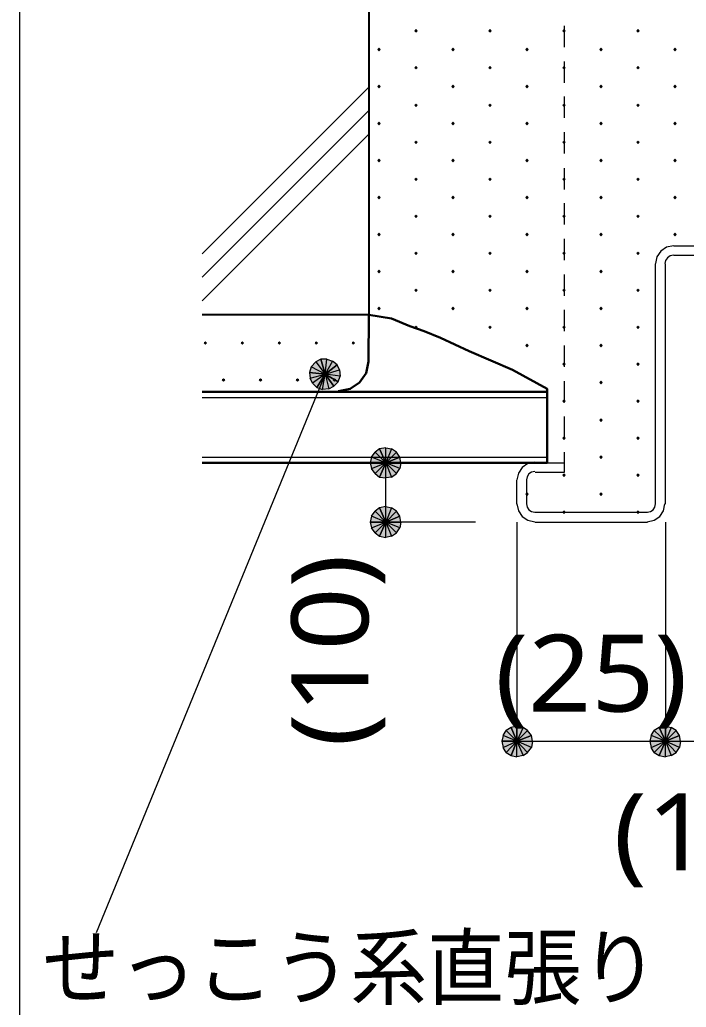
# Model space of a CAD drawing. Header units: millimetres. Extents: x 0 to 420, y 0 to 297.
# Drawn here: x 118.17 to 140.67, y 66.94 to 100.28 of the extents above; entities that cross this region are included whole.
import ezdxf
from ezdxf.enums import TextEntityAlignment as Align

# ---------------------------------------------------------------- set-up
doc = ezdxf.new("R2010")
doc.units = ezdxf.units.MM
doc.styles.add('kst32b', font='NotoSansJP-Variable.ttf')

msp = doc.modelspace()

# ---------------------------------------------------------------- hatches: boundary and pattern name
for points in [[(131.551, 99.949), (131.53, 99.928), (131.509, 99.907), (131.53, 99.886), (131.551, 99.864), (131.572, 99.886), (131.593, 99.907), (131.572, 99.928), (131.551, 99.949)], [(134.049, 99.949), (134.027, 99.928), (134.006, 99.907), (134.027, 99.886), (134.049, 99.864), (134.07, 99.886), (134.091, 99.907), (134.07, 99.928), (134.049, 99.949)], [(136.546, 99.949), (136.525, 99.928), (136.504, 99.907), (136.525, 99.886), (136.546, 99.864), (136.567, 99.886), (136.588, 99.907), (136.567, 99.928), (136.546, 99.949)], [(139.044, 99.949), (139.023, 99.928), (139.002, 99.907), (139.023, 99.886), (139.044, 99.864), (139.065, 99.886), (139.086, 99.907), (139.065, 99.928), (139.044, 99.949)], [(130.302, 99.314), (130.281, 99.293), (130.26, 99.272), (130.281, 99.25), (130.302, 99.229), (130.323, 99.25), (130.344, 99.272), (130.323, 99.293), (130.302, 99.314)], [(132.8, 99.314), (132.779, 99.293), (132.757, 99.272), (132.779, 99.25), (132.8, 99.229), (132.821, 99.25), (132.842, 99.272), (132.821, 99.293), (132.8, 99.314)], [(135.297, 99.314), (135.276, 99.293), (135.255, 99.272), (135.276, 99.25), (135.297, 99.229), (135.319, 99.25), (135.34, 99.272), (135.319, 99.293), (135.297, 99.314)], [(137.795, 99.314), (137.774, 99.293), (137.753, 99.272), (137.774, 99.25), (137.795, 99.229), (137.816, 99.25), (137.837, 99.272), (137.816, 99.293), (137.795, 99.314)], [(140.293, 99.314), (140.271, 99.293), (140.25, 99.272), (140.271, 99.25), (140.293, 99.229), (140.314, 99.25), (140.335, 99.272), (140.314, 99.293), (140.293, 99.314)], [(131.551, 98.7), (131.53, 98.679), (131.509, 98.658), (131.53, 98.637), (131.551, 98.616), (131.572, 98.637), (131.593, 98.658), (131.572, 98.679), (131.551, 98.7)], [(134.049, 98.7), (134.027, 98.679), (134.006, 98.658), (134.027, 98.637), (134.049, 98.616), (134.07, 98.637), (134.091, 98.658), (134.07, 98.679), (134.049, 98.7)], [(136.546, 98.7), (136.525, 98.679), (136.504, 98.658), (136.525, 98.637), (136.546, 98.616), (136.567, 98.637), (136.588, 98.658), (136.567, 98.679), (136.546, 98.7)], [(139.044, 98.7), (139.023, 98.679), (139.002, 98.658), (139.023, 98.637), (139.044, 98.616), (139.065, 98.637), (139.086, 98.658), (139.065, 98.679), (139.044, 98.7)], [(130.302, 98.065), (130.281, 98.044), (130.26, 98.023), (130.281, 98.002), (130.302, 97.98), (130.323, 98.002), (130.344, 98.023), (130.323, 98.044), (130.302, 98.065)], [(132.8, 98.065), (132.779, 98.044), (132.757, 98.023), (132.779, 98.002), (132.8, 97.98), (132.821, 98.002), (132.842, 98.023), (132.821, 98.044), (132.8, 98.065)], [(135.297, 98.065), (135.276, 98.044), (135.255, 98.023), (135.276, 98.002), (135.297, 97.98), (135.319, 98.002), (135.34, 98.023), (135.319, 98.044), (135.297, 98.065)], [(137.795, 98.065), (137.774, 98.044), (137.753, 98.023), (137.774, 98.002), (137.795, 97.98), (137.816, 98.002), (137.837, 98.023), (137.816, 98.044), (137.795, 98.065)], [(140.293, 98.065), (140.271, 98.044), (140.25, 98.023), (140.271, 98.002), (140.293, 97.98), (140.314, 98.002), (140.335, 98.023), (140.314, 98.044), (140.293, 98.065)], [(131.551, 97.43), (131.53, 97.409), (131.509, 97.388), (131.53, 97.367), (131.551, 97.346), (131.572, 97.367), (131.593, 97.388), (131.572, 97.409), (131.551, 97.43)], [(134.049, 97.43), (134.027, 97.409), (134.006, 97.388), (134.027, 97.367), (134.049, 97.346), (134.07, 97.367), (134.091, 97.388), (134.07, 97.409), (134.049, 97.43)], [(136.546, 97.43), (136.525, 97.409), (136.504, 97.388), (136.525, 97.367), (136.546, 97.346), (136.567, 97.367), (136.588, 97.388), (136.567, 97.409), (136.546, 97.43)], [(139.044, 97.43), (139.023, 97.409), (139.002, 97.388), (139.023, 97.367), (139.044, 97.346), (139.065, 97.367), (139.086, 97.388), (139.065, 97.409), (139.044, 97.43)], [(130.302, 96.816), (130.281, 96.795), (130.26, 96.774), (130.281, 96.753), (130.302, 96.732), (130.323, 96.753), (130.344, 96.774), (130.323, 96.795), (130.302, 96.816)], [(132.8, 96.816), (132.779, 96.795), (132.757, 96.774), (132.779, 96.753), (132.8, 96.732), (132.821, 96.753), (132.842, 96.774), (132.821, 96.795), (132.8, 96.816)], [(135.297, 96.816), (135.276, 96.795), (135.255, 96.774), (135.276, 96.753), (135.297, 96.732), (135.319, 96.753), (135.34, 96.774), (135.319, 96.795), (135.297, 96.816)], [(137.795, 96.816), (137.774, 96.795), (137.753, 96.774), (137.774, 96.753), (137.795, 96.732), (137.816, 96.753), (137.837, 96.774), (137.816, 96.795), (137.795, 96.816)], [(140.293, 96.816), (140.271, 96.795), (140.25, 96.774), (140.271, 96.753), (140.293, 96.732), (140.314, 96.753), (140.335, 96.774), (140.314, 96.795), (140.293, 96.816)], [(131.551, 96.181), (131.53, 96.16), (131.509, 96.139), (131.53, 96.118), (131.551, 96.097), (131.572, 96.118), (131.593, 96.139), (131.572, 96.16), (131.551, 96.181)], [(134.049, 96.181), (134.027, 96.16), (134.006, 96.139), (134.027, 96.118), (134.049, 96.097), (134.07, 96.118), (134.091, 96.139), (134.07, 96.16), (134.049, 96.181)], [(136.546, 96.181), (136.525, 96.16), (136.504, 96.139), (136.525, 96.118), (136.546, 96.097), (136.567, 96.118), (136.588, 96.139), (136.567, 96.16), (136.546, 96.181)], [(139.044, 96.181), (139.023, 96.16), (139.002, 96.139), (139.023, 96.118), (139.044, 96.097), (139.065, 96.118), (139.086, 96.139), (139.065, 96.16), (139.044, 96.181)], [(130.302, 95.568), (130.281, 95.546), (130.26, 95.525), (130.281, 95.504), (130.302, 95.483), (130.323, 95.504), (130.344, 95.525), (130.323, 95.546), (130.302, 95.568)], [(132.8, 95.568), (132.779, 95.546), (132.757, 95.525), (132.779, 95.504), (132.8, 95.483), (132.821, 95.504), (132.842, 95.525), (132.821, 95.546), (132.8, 95.568)], [(135.297, 95.568), (135.276, 95.546), (135.255, 95.525), (135.276, 95.504), (135.297, 95.483), (135.319, 95.504), (135.34, 95.525), (135.319, 95.546), (135.297, 95.568)], [(137.795, 95.568), (137.774, 95.546), (137.753, 95.525), (137.774, 95.504), (137.795, 95.483), (137.816, 95.504), (137.837, 95.525), (137.816, 95.546), (137.795, 95.568)], [(140.293, 95.568), (140.271, 95.546), (140.25, 95.525), (140.271, 95.504), (140.293, 95.483), (140.314, 95.504), (140.335, 95.525), (140.314, 95.546), (140.293, 95.568)], [(131.551, 94.932), (131.53, 94.911), (131.509, 94.89), (131.53, 94.869), (131.551, 94.848), (131.572, 94.869), (131.593, 94.89), (131.572, 94.911), (131.551, 94.932)], [(134.049, 94.932), (134.027, 94.911), (134.006, 94.89), (134.027, 94.869), (134.049, 94.848), (134.07, 94.869), (134.091, 94.89), (134.07, 94.911), (134.049, 94.932)], [(136.546, 94.932), (136.525, 94.911), (136.504, 94.89), (136.525, 94.869), (136.546, 94.848), (136.567, 94.869), (136.588, 94.89), (136.567, 94.911), (136.546, 94.932)], [(139.044, 94.932), (139.023, 94.911), (139.002, 94.89), (139.023, 94.869), (139.044, 94.848), (139.065, 94.869), (139.086, 94.89), (139.065, 94.911), (139.044, 94.932)], [(130.302, 94.319), (130.281, 94.297), (130.26, 94.276), (130.281, 94.255), (130.302, 94.234), (130.323, 94.255), (130.344, 94.276), (130.323, 94.297), (130.302, 94.319)], [(132.8, 94.319), (132.779, 94.297), (132.757, 94.276), (132.779, 94.255), (132.8, 94.234), (132.821, 94.255), (132.842, 94.276), (132.821, 94.297), (132.8, 94.319)], [(135.297, 94.319), (135.276, 94.297), (135.255, 94.276), (135.276, 94.255), (135.297, 94.234), (135.319, 94.255), (135.34, 94.276), (135.319, 94.297), (135.297, 94.319)], [(137.795, 94.319), (137.774, 94.297), (137.753, 94.276), (137.774, 94.255), (137.795, 94.234), (137.816, 94.255), (137.837, 94.276), (137.816, 94.297), (137.795, 94.319)], [(140.293, 94.319), (140.271, 94.297), (140.25, 94.276), (140.271, 94.255), (140.293, 94.234), (140.314, 94.255), (140.335, 94.276), (140.314, 94.297), (140.293, 94.319)], [(131.551, 93.684), (131.53, 93.662), (131.509, 93.641), (131.53, 93.62), (131.551, 93.599), (131.572, 93.62), (131.593, 93.641), (131.572, 93.662), (131.551, 93.684)], [(134.049, 93.684), (134.027, 93.662), (134.006, 93.641), (134.027, 93.62), (134.049, 93.599), (134.07, 93.62), (134.091, 93.641), (134.07, 93.662), (134.049, 93.684)], [(136.546, 93.684), (136.525, 93.662), (136.504, 93.641), (136.525, 93.62), (136.546, 93.599), (136.567, 93.62), (136.588, 93.641), (136.567, 93.662), (136.546, 93.684)], [(139.044, 93.684), (139.023, 93.662), (139.002, 93.641), (139.023, 93.62), (139.044, 93.599), (139.065, 93.62), (139.086, 93.641), (139.065, 93.662), (139.044, 93.684)], [(130.302, 93.07), (130.281, 93.049), (130.26, 93.027), (130.281, 93.006), (130.302, 92.985), (130.323, 93.006), (130.344, 93.027), (130.323, 93.049), (130.302, 93.07)], [(132.8, 93.07), (132.779, 93.049), (132.757, 93.027), (132.779, 93.006), (132.8, 92.985), (132.821, 93.006), (132.842, 93.027), (132.821, 93.049), (132.8, 93.07)], [(135.297, 93.07), (135.276, 93.049), (135.255, 93.027), (135.276, 93.006), (135.297, 92.985), (135.319, 93.006), (135.34, 93.027), (135.319, 93.049), (135.297, 93.07)], [(137.795, 93.07), (137.774, 93.049), (137.753, 93.027), (137.774, 93.006), (137.795, 92.985), (137.816, 93.006), (137.837, 93.027), (137.816, 93.049), (137.795, 93.07)], [(140.293, 93.07), (140.271, 93.049), (140.25, 93.027), (140.271, 93.006), (140.293, 92.985), (140.314, 93.006), (140.335, 93.027), (140.314, 93.049), (140.293, 93.07)], [(131.551, 92.435), (131.53, 92.414), (131.509, 92.393), (131.53, 92.371), (131.551, 92.35), (131.572, 92.371), (131.593, 92.393), (131.572, 92.414), (131.551, 92.435)], [(134.049, 92.435), (134.027, 92.414), (134.006, 92.393), (134.027, 92.371), (134.049, 92.35), (134.07, 92.371), (134.091, 92.393), (134.07, 92.414), (134.049, 92.435)], [(136.546, 92.435), (136.525, 92.414), (136.504, 92.393), (136.525, 92.371), (136.546, 92.35), (136.567, 92.371), (136.588, 92.393), (136.567, 92.414), (136.546, 92.435)], [(139.044, 92.435), (139.023, 92.414), (139.002, 92.393), (139.023, 92.371), (139.044, 92.35), (139.065, 92.371), (139.086, 92.393), (139.065, 92.414), (139.044, 92.435)], [(130.302, 91.821), (130.281, 91.8), (130.26, 91.779), (130.281, 91.757), (130.302, 91.736), (130.323, 91.757), (130.344, 91.779), (130.323, 91.8), (130.302, 91.821)], [(132.8, 91.821), (132.779, 91.8), (132.757, 91.779), (132.779, 91.757), (132.8, 91.736), (132.821, 91.757), (132.842, 91.779), (132.821, 91.8), (132.8, 91.821)], [(135.297, 91.821), (135.276, 91.8), (135.255, 91.779), (135.276, 91.757), (135.297, 91.736), (135.319, 91.757), (135.34, 91.779), (135.319, 91.8), (135.297, 91.821)], [(137.795, 91.821), (137.774, 91.8), (137.753, 91.779), (137.774, 91.757), (137.795, 91.736), (137.816, 91.757), (137.837, 91.779), (137.816, 91.8), (137.795, 91.821)], [(131.551, 91.186), (131.53, 91.165), (131.509, 91.144), (131.53, 91.122), (131.551, 91.101), (131.572, 91.122), (131.593, 91.144), (131.572, 91.165), (131.551, 91.186)], [(134.049, 91.186), (134.027, 91.165), (134.006, 91.144), (134.027, 91.122), (134.049, 91.101), (134.07, 91.122), (134.091, 91.144), (134.07, 91.165), (134.049, 91.186)], [(136.546, 91.186), (136.525, 91.165), (136.504, 91.144), (136.525, 91.122), (136.546, 91.101), (136.567, 91.122), (136.588, 91.144), (136.567, 91.165), (136.546, 91.186)], [(139.044, 91.186), (139.023, 91.165), (139.002, 91.144), (139.023, 91.122), (139.044, 91.101), (139.065, 91.122), (139.086, 91.144), (139.065, 91.165), (139.044, 91.186)], [(130.302, 90.572), (130.281, 90.551), (130.26, 90.53), (130.281, 90.509), (130.302, 90.487), (130.323, 90.509), (130.344, 90.53), (130.323, 90.551), (130.302, 90.572)], [(132.8, 90.572), (132.779, 90.551), (132.757, 90.53), (132.779, 90.509), (132.8, 90.487), (132.821, 90.509), (132.842, 90.53), (132.821, 90.551), (132.8, 90.572)], [(135.297, 90.572), (135.276, 90.551), (135.255, 90.53), (135.276, 90.509), (135.297, 90.487), (135.319, 90.509), (135.34, 90.53), (135.319, 90.551), (135.297, 90.572)], [(137.795, 90.572), (137.774, 90.551), (137.753, 90.53), (137.774, 90.509), (137.795, 90.487), (137.816, 90.509), (137.837, 90.53), (137.816, 90.551), (137.795, 90.572)], [(131.551, 89.937), (131.53, 89.916), (131.509, 89.895), (131.53, 89.874), (131.551, 89.853), (131.572, 89.874), (131.593, 89.895), (131.572, 89.916), (131.551, 89.937)], [(134.049, 89.937), (134.027, 89.916), (134.006, 89.895), (134.027, 89.874), (134.049, 89.853), (134.07, 89.874), (134.091, 89.895), (134.07, 89.916), (134.049, 89.937)], [(136.546, 89.937), (136.525, 89.916), (136.504, 89.895), (136.525, 89.874), (136.546, 89.853), (136.567, 89.874), (136.588, 89.895), (136.567, 89.916), (136.546, 89.937)], [(139.044, 89.937), (139.023, 89.916), (139.002, 89.895), (139.023, 89.874), (139.044, 89.853), (139.065, 89.874), (139.086, 89.895), (139.065, 89.916), (139.044, 89.937)], [(124.439, 89.408), (124.418, 89.387), (124.396, 89.366), (124.418, 89.345), (124.439, 89.323), (124.46, 89.345), (124.481, 89.366), (124.46, 89.387), (124.439, 89.408)], [(125.688, 89.408), (125.667, 89.387), (125.645, 89.366), (125.667, 89.345), (125.688, 89.323), (125.709, 89.345), (125.73, 89.366), (125.709, 89.387), (125.688, 89.408)], [(126.937, 89.408), (126.915, 89.387), (126.894, 89.366), (126.915, 89.345), (126.937, 89.323), (126.958, 89.345), (126.979, 89.366), (126.958, 89.387), (126.937, 89.408)], [(128.185, 89.408), (128.164, 89.387), (128.143, 89.366), (128.164, 89.345), (128.185, 89.323), (128.207, 89.345), (128.228, 89.366), (128.207, 89.387), (128.185, 89.408)], [(129.434, 89.408), (129.413, 89.387), (129.392, 89.366), (129.413, 89.345), (129.434, 89.323), (129.455, 89.345), (129.477, 89.366), (129.455, 89.387), (129.434, 89.408)], [(135.297, 89.323), (135.276, 89.302), (135.255, 89.281), (135.276, 89.26), (135.297, 89.239), (135.319, 89.26), (135.34, 89.281), (135.319, 89.302), (135.297, 89.323)], [(137.795, 89.323), (137.774, 89.302), (137.753, 89.281), (137.774, 89.26), (137.795, 89.239), (137.816, 89.26), (137.837, 89.281), (137.816, 89.302), (137.795, 89.323)], [(136.546, 88.688), (136.525, 88.667), (136.504, 88.646), (136.525, 88.625), (136.546, 88.604), (136.567, 88.625), (136.588, 88.646), (136.567, 88.667), (136.546, 88.688)], [(139.044, 88.688), (139.023, 88.667), (139.002, 88.646), (139.023, 88.625), (139.044, 88.604), (139.065, 88.625), (139.086, 88.646), (139.065, 88.667), (139.044, 88.688)], [(125.053, 88.159), (125.032, 88.138), (125.01, 88.117), (125.032, 88.096), (125.053, 88.074), (125.074, 88.096), (125.095, 88.117), (125.074, 88.138), (125.053, 88.159)], [(126.302, 88.159), (126.28, 88.138), (126.259, 88.117), (126.28, 88.096), (126.302, 88.074), (126.323, 88.096), (126.344, 88.117), (126.323, 88.138), (126.302, 88.159)], [(127.55, 88.159), (127.529, 88.138), (127.508, 88.117), (127.529, 88.096), (127.55, 88.074), (127.571, 88.096), (127.593, 88.117), (127.571, 88.138), (127.55, 88.159)], [(128.778, 87.905), (128.926, 88.053), (128.482, 88.307), (128.778, 87.905)], [(128.799, 88.159), (128.778, 88.138), (128.757, 88.117), (128.778, 88.096), (128.799, 88.074), (128.82, 88.096), (128.842, 88.117), (128.82, 88.138), (128.799, 88.159)], [(137.795, 88.074), (137.774, 88.053), (137.753, 88.032), (137.774, 88.011), (137.795, 87.99), (137.816, 88.011), (137.837, 88.032), (137.816, 88.053), (137.795, 88.074)], [(136.546, 87.439), (136.525, 87.418), (136.504, 87.397), (136.525, 87.376), (136.546, 87.355), (136.567, 87.376), (136.588, 87.397), (136.567, 87.418), (136.546, 87.439)], [(139.044, 87.439), (139.023, 87.418), (139.002, 87.397), (139.023, 87.376), (139.044, 87.355), (139.065, 87.376), (139.086, 87.397), (139.065, 87.418), (139.044, 87.439)], [(137.795, 86.804), (137.774, 86.783), (137.753, 86.762), (137.774, 86.741), (137.795, 86.72), (137.816, 86.741), (137.837, 86.762), (137.816, 86.783), (137.795, 86.804)], [(136.546, 86.191), (136.525, 86.17), (136.504, 86.148), (136.525, 86.127), (136.546, 86.106), (136.567, 86.127), (136.588, 86.148), (136.567, 86.17), (136.546, 86.191)], [(139.044, 86.191), (139.023, 86.17), (139.002, 86.148), (139.023, 86.127), (139.044, 86.106), (139.065, 86.127), (139.086, 86.148), (139.065, 86.17), (139.044, 86.191)], [(131.001, 85.513), (130.895, 85.683), (130.535, 85.323), (131.001, 85.513)], [(137.795, 85.556), (137.774, 85.534), (137.753, 85.513), (137.774, 85.492), (137.795, 85.471), (137.816, 85.492), (137.837, 85.513), (137.816, 85.534), (137.795, 85.556)], [(136.546, 84.942), (136.525, 84.921), (136.504, 84.899), (136.525, 84.878), (136.546, 84.857), (136.567, 84.878), (136.588, 84.899), (136.567, 84.921), (136.546, 84.942)], [(139.044, 84.942), (139.023, 84.921), (139.002, 84.899), (139.023, 84.878), (139.044, 84.857), (139.065, 84.878), (139.086, 84.899), (139.065, 84.921), (139.044, 84.942)], [(135.297, 84.307), (135.276, 84.286), (135.255, 84.264), (135.276, 84.243), (135.297, 84.222), (135.319, 84.243), (135.34, 84.264), (135.319, 84.286), (135.297, 84.307)], [(137.795, 84.307), (137.774, 84.286), (137.753, 84.264), (137.774, 84.243), (137.795, 84.222), (137.816, 84.243), (137.837, 84.264), (137.816, 84.286), (137.795, 84.307)], [(131.001, 83.524), (130.895, 83.693), (130.535, 83.312), (131.001, 83.524)], [(136.546, 83.693), (136.525, 83.672), (136.504, 83.651), (136.525, 83.629), (136.546, 83.608), (136.567, 83.629), (136.588, 83.651), (136.567, 83.672), (136.546, 83.693)], [(139.044, 83.693), (139.023, 83.672), (139.002, 83.651), (139.023, 83.629), (139.044, 83.608), (139.065, 83.629), (139.086, 83.651), (139.065, 83.672), (139.044, 83.693)], [(135.446, 76.115), (135.319, 76.285), (134.959, 75.925), (135.446, 76.115)], [(140.441, 76.115), (140.335, 76.285), (139.975, 75.925), (140.441, 76.115)]]:
    msp.add_hatch(color=7).paths.add_polyline_path(points)
h = msp.add_hatch(color=7)
h.paths.add_polyline_path([(128.334, 88.815), (128.164, 88.731), (128.482, 88.307), (128.334, 88.815)])
h.paths.add_polyline_path([(128.164, 88.731), (128.482, 88.307), (128.016, 88.561), (128.164, 88.731)])
h.paths.add_polyline_path([(128.482, 88.307), (128.016, 88.561), (127.953, 88.371), (128.482, 88.307)])
h = msp.add_hatch(color=7)
h.paths.add_polyline_path([(128.884, 88.625), (128.736, 88.752), (128.482, 88.307), (128.884, 88.625)])
h.paths.add_polyline_path([(128.736, 88.752), (128.482, 88.307), (128.545, 88.815), (128.736, 88.752)])
h.paths.add_polyline_path([(128.482, 88.307), (128.545, 88.815), (128.334, 88.815), (128.482, 88.307)])
h = msp.add_hatch(color=7)
h.paths.add_polyline_path([(127.953, 88.371), (127.974, 88.18), (128.482, 88.307), (127.953, 88.371)])
h.paths.add_polyline_path([(127.974, 88.18), (128.482, 88.307), (128.058, 88.011), (127.974, 88.18)])
h.paths.add_polyline_path([(128.482, 88.307), (128.058, 88.011), (128.207, 87.863), (128.482, 88.307)])
h = msp.add_hatch(color=7)
h.paths.add_polyline_path([(128.926, 88.053), (128.99, 88.244), (128.482, 88.307), (128.926, 88.053)])
h.paths.add_polyline_path([(128.99, 88.244), (128.482, 88.307), (128.969, 88.455), (128.99, 88.244)])
h.paths.add_polyline_path([(128.482, 88.307), (128.969, 88.455), (128.884, 88.625), (128.482, 88.307)])
h = msp.add_hatch(color=7)
h.paths.add_polyline_path([(128.207, 87.863), (128.397, 87.799), (128.482, 88.307), (128.207, 87.863)])
h.paths.add_polyline_path([(128.397, 87.799), (128.482, 88.307), (128.609, 87.821), (128.397, 87.799)])
h.paths.add_polyline_path([(128.482, 88.307), (128.609, 87.821), (128.778, 87.905), (128.482, 88.307)])
h = msp.add_hatch(color=7)
h.paths.add_polyline_path([(130.323, 85.788), (130.175, 85.683), (130.535, 85.323), (130.323, 85.788)])
h.paths.add_polyline_path([(130.175, 85.683), (130.535, 85.323), (130.048, 85.513), (130.175, 85.683)])
h.paths.add_polyline_path([(130.535, 85.323), (130.048, 85.513), (130.006, 85.323), (130.535, 85.323)])
h = msp.add_hatch(color=7)
h.paths.add_polyline_path([(130.895, 85.683), (130.725, 85.788), (130.535, 85.323), (130.895, 85.683)])
h.paths.add_polyline_path([(130.725, 85.788), (130.535, 85.323), (130.535, 85.831), (130.725, 85.788)])
h.paths.add_polyline_path([(130.535, 85.323), (130.535, 85.831), (130.323, 85.788), (130.535, 85.323)])
h = msp.add_hatch(color=7)
h.paths.add_polyline_path([(130.895, 84.963), (131.001, 85.132), (130.535, 85.323), (130.895, 84.963)])
h.paths.add_polyline_path([(131.001, 85.132), (130.535, 85.323), (131.043, 85.323), (131.001, 85.132)])
h.paths.add_polyline_path([(130.535, 85.323), (131.043, 85.323), (131.001, 85.513), (130.535, 85.323)])
h = msp.add_hatch(color=7)
h.paths.add_polyline_path([(130.006, 85.323), (130.048, 85.132), (130.535, 85.323), (130.006, 85.323)])
h.paths.add_polyline_path([(130.048, 85.132), (130.535, 85.323), (130.175, 84.963), (130.048, 85.132)])
h.paths.add_polyline_path([(130.535, 85.323), (130.175, 84.963), (130.323, 84.836), (130.535, 85.323)])
h = msp.add_hatch(color=7)
h.paths.add_polyline_path([(130.323, 84.836), (130.535, 84.815), (130.535, 85.323), (130.323, 84.836)])
h.paths.add_polyline_path([(130.535, 84.815), (130.535, 85.323), (130.725, 84.836), (130.535, 84.815)])
h.paths.add_polyline_path([(130.535, 85.323), (130.725, 84.836), (130.895, 84.963), (130.535, 85.323)])
h = msp.add_hatch(color=7)
h.paths.add_polyline_path([(130.323, 83.799), (130.175, 83.693), (130.535, 83.312), (130.323, 83.799)])
h.paths.add_polyline_path([(130.175, 83.693), (130.535, 83.312), (130.048, 83.524), (130.175, 83.693)])
h.paths.add_polyline_path([(130.535, 83.312), (130.048, 83.524), (130.006, 83.312), (130.535, 83.312)])
h = msp.add_hatch(color=7)
h.paths.add_polyline_path([(130.895, 83.693), (130.725, 83.799), (130.535, 83.312), (130.895, 83.693)])
h.paths.add_polyline_path([(130.725, 83.799), (130.535, 83.312), (130.535, 83.841), (130.725, 83.799)])
h.paths.add_polyline_path([(130.535, 83.312), (130.535, 83.841), (130.323, 83.799), (130.535, 83.312)])
h = msp.add_hatch(color=7)
h.paths.add_polyline_path([(130.895, 82.952), (131.001, 83.121), (130.535, 83.312), (130.895, 82.952)])
h.paths.add_polyline_path([(131.001, 83.121), (130.535, 83.312), (131.043, 83.312), (131.001, 83.121)])
h.paths.add_polyline_path([(130.535, 83.312), (131.043, 83.312), (131.001, 83.524), (130.535, 83.312)])
h = msp.add_hatch(color=7)
h.paths.add_polyline_path([(130.006, 83.312), (130.048, 83.121), (130.535, 83.312), (130.006, 83.312)])
h.paths.add_polyline_path([(130.048, 83.121), (130.535, 83.312), (130.175, 82.952), (130.048, 83.121)])
h.paths.add_polyline_path([(130.535, 83.312), (130.175, 82.952), (130.323, 82.846), (130.535, 83.312)])
h = msp.add_hatch(color=7)
h.paths.add_polyline_path([(130.323, 82.846), (130.535, 82.804), (130.535, 83.312), (130.323, 82.846)])
h.paths.add_polyline_path([(130.535, 82.804), (130.535, 83.312), (130.725, 82.846), (130.535, 82.804)])
h.paths.add_polyline_path([(130.535, 83.312), (130.725, 82.846), (130.895, 82.952), (130.535, 83.312)])
h = msp.add_hatch(color=7)
h.paths.add_polyline_path([(134.768, 76.39), (134.599, 76.285), (134.959, 75.925), (134.768, 76.39)])
h.paths.add_polyline_path([(134.599, 76.285), (134.959, 75.925), (134.493, 76.115), (134.599, 76.285)])
h.paths.add_polyline_path([(134.959, 75.925), (134.493, 76.115), (134.451, 75.925), (134.959, 75.925)])
h = msp.add_hatch(color=7)
h.paths.add_polyline_path([(135.319, 76.285), (135.17, 76.39), (134.959, 75.925), (135.319, 76.285)])
h.paths.add_polyline_path([(135.17, 76.39), (134.959, 75.925), (134.959, 76.433), (135.17, 76.39)])
h.paths.add_polyline_path([(134.959, 75.925), (134.959, 76.433), (134.768, 76.39), (134.959, 75.925)])
h = msp.add_hatch(color=7)
h.paths.add_polyline_path([(139.763, 76.39), (139.594, 76.285), (139.975, 75.925), (139.763, 76.39)])
h.paths.add_polyline_path([(139.594, 76.285), (139.975, 75.925), (139.488, 76.115), (139.594, 76.285)])
h.paths.add_polyline_path([(139.975, 75.925), (139.488, 76.115), (139.446, 75.925), (139.975, 75.925)])
h = msp.add_hatch(color=7)
h.paths.add_polyline_path([(140.335, 76.285), (140.166, 76.39), (139.975, 75.925), (140.335, 76.285)])
h.paths.add_polyline_path([(140.166, 76.39), (139.975, 75.925), (139.975, 76.433), (140.166, 76.39)])
h.paths.add_polyline_path([(139.975, 75.925), (139.975, 76.433), (139.763, 76.39), (139.975, 75.925)])
h = msp.add_hatch(color=7)
h.paths.add_polyline_path([(135.319, 75.544), (135.446, 75.713), (134.959, 75.925), (135.319, 75.544)])
h.paths.add_polyline_path([(135.446, 75.713), (134.959, 75.925), (135.488, 75.925), (135.446, 75.713)])
h.paths.add_polyline_path([(134.959, 75.925), (135.488, 75.925), (135.446, 76.115), (134.959, 75.925)])
h = msp.add_hatch(color=7)
h.paths.add_polyline_path([(140.335, 75.544), (140.441, 75.713), (139.975, 75.925), (140.335, 75.544)])
h.paths.add_polyline_path([(140.441, 75.713), (139.975, 75.925), (140.483, 75.925), (140.441, 75.713)])
h.paths.add_polyline_path([(139.975, 75.925), (140.483, 75.925), (140.441, 76.115), (139.975, 75.925)])
h = msp.add_hatch(color=7)
h.paths.add_polyline_path([(134.451, 75.925), (134.493, 75.713), (134.959, 75.925), (134.451, 75.925)])
h.paths.add_polyline_path([(134.493, 75.713), (134.959, 75.925), (134.599, 75.544), (134.493, 75.713)])
h.paths.add_polyline_path([(134.959, 75.925), (134.599, 75.544), (134.768, 75.438), (134.959, 75.925)])
h = msp.add_hatch(color=7)
h.paths.add_polyline_path([(134.768, 75.438), (134.959, 75.396), (134.959, 75.925), (134.768, 75.438)])
h.paths.add_polyline_path([(134.959, 75.396), (134.959, 75.925), (135.17, 75.438), (134.959, 75.396)])
h.paths.add_polyline_path([(134.959, 75.925), (135.17, 75.438), (135.319, 75.544), (134.959, 75.925)])
h = msp.add_hatch(color=7)
h.paths.add_polyline_path([(139.446, 75.925), (139.488, 75.713), (139.975, 75.925), (139.446, 75.925)])
h.paths.add_polyline_path([(139.488, 75.713), (139.975, 75.925), (139.594, 75.544), (139.488, 75.713)])
h.paths.add_polyline_path([(139.975, 75.925), (139.594, 75.544), (139.763, 75.438), (139.975, 75.925)])
h = msp.add_hatch(color=7)
h.paths.add_polyline_path([(139.763, 75.438), (139.975, 75.396), (139.975, 75.925), (139.763, 75.438)])
h.paths.add_polyline_path([(139.975, 75.396), (139.975, 75.925), (140.166, 75.438), (139.975, 75.396)])
h.paths.add_polyline_path([(139.975, 75.925), (140.166, 75.438), (140.335, 75.544), (139.975, 75.925)])

# ---------------------------------------------------------------- linework, layer by layer
at = {"lineweight": 13}
for points in [[(118.174, 45.995), (118.174, 165.989)], [(136.567, 99.356), (136.567, 100.076)], [(136.567, 98.15), (136.567, 98.87)], [(129.963, 98.002), (124.333, 92.371)], [(136.567, 96.964), (136.567, 97.684)], [(129.963, 97.218), (124.333, 91.588)], [(129.963, 96.414), (124.333, 90.784)], [(136.567, 95.758), (136.567, 96.478)], [(136.567, 94.552), (136.567, 95.271)], [(136.567, 93.366), (136.567, 94.086)], [(136.567, 92.16), (136.567, 92.879)], [(140.24, 92.646), (140.005, 92.599), (139.813, 92.47), (139.684, 92.278), (139.637, 92.043)], [(140.25, 92.646), (142.367, 92.646)], [(139.637, 83.926), (139.637, 92.033)], [(140.24, 92.329), (140.129, 92.307), (140.038, 92.245), (139.976, 92.154), (139.954, 92.043)], [(139.975, 83.926), (139.975, 92.033)], [(140.25, 92.329), (142.367, 92.329)], [(136.567, 90.953), (136.567, 91.673)], [(136.567, 89.768), (136.567, 90.487)], [(136.567, 88.561), (136.567, 89.281)], [(128.482, 88.307), (120.756, 69.448)], [(136.567, 87.355), (136.567, 88.074)], [(124.333, 87.524), (135.975, 87.524)], [(136.567, 86.17), (136.567, 86.889)], [(136.567, 85.323), (136.567, 85.683)], [(124.333, 85.513), (135.975, 85.513)], [(135.562, 85.344), (135.327, 85.297), (135.135, 85.167), (135.006, 84.976), (134.959, 84.741)], [(130.535, 83.312), (130.535, 85.323)], [(135.562, 85.027), (135.451, 85.004), (135.36, 84.943), (135.299, 84.852), (135.276, 84.741)], [(135.572, 85.323), (136.567, 85.323)], [(136.567, 85.005), (136.567, 85.323)], [(134.959, 83.926), (134.959, 84.73)], [(135.276, 84.73), (135.276, 83.926)], [(135.572, 85.005), (136.567, 85.005)], [(134.959, 83.936), (135.006, 83.702), (135.135, 83.51), (135.327, 83.381), (135.562, 83.333)], [(135.276, 83.936), (135.299, 83.825), (135.36, 83.734), (135.451, 83.673), (135.562, 83.651)], [(139.351, 83.651), (139.462, 83.673), (139.553, 83.734), (139.614, 83.825), (139.637, 83.936)], [(139.351, 83.333), (139.586, 83.381), (139.777, 83.51), (139.907, 83.702), (139.954, 83.936)], [(135.572, 83.651), (139.361, 83.651)], [(133.562, 83.312), (130.535, 83.312)], [(134.959, 83.312), (134.959, 75.925)], [(135.572, 83.312), (139.361, 83.312)], [(139.975, 83.312), (139.975, 75.925)], [(134.959, 75.925), (139.975, 75.925), (142.96, 75.925)]]:
    msp.add_lwpolyline(points, dxfattribs=at)
at = {"lineweight": 25}
msp.add_lwpolyline([(124.333, 110.321), (129.963, 110.321), (129.963, 90.318), (124.333, 90.318)], dxfattribs=at)
at = {"lineweight": 0}
for points in [[(131.551, 99.949), (131.53, 99.928), (131.509, 99.907), (131.53, 99.886), (131.551, 99.864), (131.572, 99.886), (131.593, 99.907), (131.572, 99.928)], [(134.049, 99.949), (134.027, 99.928), (134.006, 99.907), (134.027, 99.886), (134.049, 99.864), (134.07, 99.886), (134.091, 99.907), (134.07, 99.928)], [(136.546, 99.949), (136.525, 99.928), (136.504, 99.907), (136.525, 99.886), (136.546, 99.864), (136.567, 99.886), (136.588, 99.907), (136.567, 99.928)], [(139.044, 99.949), (139.023, 99.928), (139.002, 99.907), (139.023, 99.886), (139.044, 99.864), (139.065, 99.886), (139.086, 99.907), (139.065, 99.928)], [(130.302, 99.314), (130.281, 99.293), (130.26, 99.272), (130.281, 99.25), (130.302, 99.229), (130.323, 99.25), (130.344, 99.272), (130.323, 99.293)], [(132.8, 99.314), (132.779, 99.293), (132.757, 99.272), (132.779, 99.25), (132.8, 99.229), (132.821, 99.25), (132.842, 99.272), (132.821, 99.293)], [(135.297, 99.314), (135.276, 99.293), (135.255, 99.272), (135.276, 99.25), (135.297, 99.229), (135.319, 99.25), (135.34, 99.272), (135.319, 99.293)], [(137.795, 99.314), (137.774, 99.293), (137.753, 99.272), (137.774, 99.25), (137.795, 99.229), (137.816, 99.25), (137.837, 99.272), (137.816, 99.293)], [(140.293, 99.314), (140.271, 99.293), (140.25, 99.272), (140.271, 99.25), (140.293, 99.229), (140.314, 99.25), (140.335, 99.272), (140.314, 99.293)], [(131.551, 98.7), (131.53, 98.679), (131.509, 98.658), (131.53, 98.637), (131.551, 98.616), (131.572, 98.637), (131.593, 98.658), (131.572, 98.679)], [(134.049, 98.7), (134.027, 98.679), (134.006, 98.658), (134.027, 98.637), (134.049, 98.616), (134.07, 98.637), (134.091, 98.658), (134.07, 98.679)], [(136.546, 98.7), (136.525, 98.679), (136.504, 98.658), (136.525, 98.637), (136.546, 98.616), (136.567, 98.637), (136.588, 98.658), (136.567, 98.679)], [(139.044, 98.7), (139.023, 98.679), (139.002, 98.658), (139.023, 98.637), (139.044, 98.616), (139.065, 98.637), (139.086, 98.658), (139.065, 98.679)], [(130.302, 98.065), (130.281, 98.044), (130.26, 98.023), (130.281, 98.002), (130.302, 97.98), (130.323, 98.002), (130.344, 98.023), (130.323, 98.044)], [(132.8, 98.065), (132.779, 98.044), (132.757, 98.023), (132.779, 98.002), (132.8, 97.98), (132.821, 98.002), (132.842, 98.023), (132.821, 98.044)], [(135.297, 98.065), (135.276, 98.044), (135.255, 98.023), (135.276, 98.002), (135.297, 97.98), (135.319, 98.002), (135.34, 98.023), (135.319, 98.044)], [(137.795, 98.065), (137.774, 98.044), (137.753, 98.023), (137.774, 98.002), (137.795, 97.98), (137.816, 98.002), (137.837, 98.023), (137.816, 98.044)], [(140.293, 98.065), (140.271, 98.044), (140.25, 98.023), (140.271, 98.002), (140.293, 97.98), (140.314, 98.002), (140.335, 98.023), (140.314, 98.044)], [(131.551, 97.43), (131.53, 97.409), (131.509, 97.388), (131.53, 97.367), (131.551, 97.346), (131.572, 97.367), (131.593, 97.388), (131.572, 97.409)], [(134.049, 97.43), (134.027, 97.409), (134.006, 97.388), (134.027, 97.367), (134.049, 97.346), (134.07, 97.367), (134.091, 97.388), (134.07, 97.409)], [(136.546, 97.43), (136.525, 97.409), (136.504, 97.388), (136.525, 97.367), (136.546, 97.346), (136.567, 97.367), (136.588, 97.388), (136.567, 97.409)], [(139.044, 97.43), (139.023, 97.409), (139.002, 97.388), (139.023, 97.367), (139.044, 97.346), (139.065, 97.367), (139.086, 97.388), (139.065, 97.409)], [(130.302, 96.816), (130.281, 96.795), (130.26, 96.774), (130.281, 96.753), (130.302, 96.732), (130.323, 96.753), (130.344, 96.774), (130.323, 96.795)], [(132.8, 96.816), (132.779, 96.795), (132.757, 96.774), (132.779, 96.753), (132.8, 96.732), (132.821, 96.753), (132.842, 96.774), (132.821, 96.795)], [(135.297, 96.816), (135.276, 96.795), (135.255, 96.774), (135.276, 96.753), (135.297, 96.732), (135.319, 96.753), (135.34, 96.774), (135.319, 96.795)], [(137.795, 96.816), (137.774, 96.795), (137.753, 96.774), (137.774, 96.753), (137.795, 96.732), (137.816, 96.753), (137.837, 96.774), (137.816, 96.795)], [(140.293, 96.816), (140.271, 96.795), (140.25, 96.774), (140.271, 96.753), (140.293, 96.732), (140.314, 96.753), (140.335, 96.774), (140.314, 96.795)], [(131.551, 96.181), (131.53, 96.16), (131.509, 96.139), (131.53, 96.118), (131.551, 96.097), (131.572, 96.118), (131.593, 96.139), (131.572, 96.16)], [(134.049, 96.181), (134.027, 96.16), (134.006, 96.139), (134.027, 96.118), (134.049, 96.097), (134.07, 96.118), (134.091, 96.139), (134.07, 96.16)], [(136.546, 96.181), (136.525, 96.16), (136.504, 96.139), (136.525, 96.118), (136.546, 96.097), (136.567, 96.118), (136.588, 96.139), (136.567, 96.16)], [(139.044, 96.181), (139.023, 96.16), (139.002, 96.139), (139.023, 96.118), (139.044, 96.097), (139.065, 96.118), (139.086, 96.139), (139.065, 96.16)], [(130.302, 95.568), (130.281, 95.546), (130.26, 95.525), (130.281, 95.504), (130.302, 95.483), (130.323, 95.504), (130.344, 95.525), (130.323, 95.546)], [(132.8, 95.568), (132.779, 95.546), (132.757, 95.525), (132.779, 95.504), (132.8, 95.483), (132.821, 95.504), (132.842, 95.525), (132.821, 95.546)], [(135.297, 95.568), (135.276, 95.546), (135.255, 95.525), (135.276, 95.504), (135.297, 95.483), (135.319, 95.504), (135.34, 95.525), (135.319, 95.546)], [(137.795, 95.568), (137.774, 95.546), (137.753, 95.525), (137.774, 95.504), (137.795, 95.483), (137.816, 95.504), (137.837, 95.525), (137.816, 95.546)], [(140.293, 95.568), (140.271, 95.546), (140.25, 95.525), (140.271, 95.504), (140.293, 95.483), (140.314, 95.504), (140.335, 95.525), (140.314, 95.546)], [(131.551, 94.932), (131.53, 94.911), (131.509, 94.89), (131.53, 94.869), (131.551, 94.848), (131.572, 94.869), (131.593, 94.89), (131.572, 94.911)], [(134.049, 94.932), (134.027, 94.911), (134.006, 94.89), (134.027, 94.869), (134.049, 94.848), (134.07, 94.869), (134.091, 94.89), (134.07, 94.911)], [(136.546, 94.932), (136.525, 94.911), (136.504, 94.89), (136.525, 94.869), (136.546, 94.848), (136.567, 94.869), (136.588, 94.89), (136.567, 94.911)], [(139.044, 94.932), (139.023, 94.911), (139.002, 94.89), (139.023, 94.869), (139.044, 94.848), (139.065, 94.869), (139.086, 94.89), (139.065, 94.911)], [(130.302, 94.319), (130.281, 94.297), (130.26, 94.276), (130.281, 94.255), (130.302, 94.234), (130.323, 94.255), (130.344, 94.276), (130.323, 94.297)], [(132.8, 94.319), (132.779, 94.297), (132.757, 94.276), (132.779, 94.255), (132.8, 94.234), (132.821, 94.255), (132.842, 94.276), (132.821, 94.297)], [(135.297, 94.319), (135.276, 94.297), (135.255, 94.276), (135.276, 94.255), (135.297, 94.234), (135.319, 94.255), (135.34, 94.276), (135.319, 94.297)], [(137.795, 94.319), (137.774, 94.297), (137.753, 94.276), (137.774, 94.255), (137.795, 94.234), (137.816, 94.255), (137.837, 94.276), (137.816, 94.297)], [(140.293, 94.319), (140.271, 94.297), (140.25, 94.276), (140.271, 94.255), (140.293, 94.234), (140.314, 94.255), (140.335, 94.276), (140.314, 94.297)], [(131.551, 93.684), (131.53, 93.662), (131.509, 93.641), (131.53, 93.62), (131.551, 93.599), (131.572, 93.62), (131.593, 93.641), (131.572, 93.662)], [(134.049, 93.684), (134.027, 93.662), (134.006, 93.641), (134.027, 93.62), (134.049, 93.599), (134.07, 93.62), (134.091, 93.641), (134.07, 93.662)], [(136.546, 93.684), (136.525, 93.662), (136.504, 93.641), (136.525, 93.62), (136.546, 93.599), (136.567, 93.62), (136.588, 93.641), (136.567, 93.662)], [(139.044, 93.684), (139.023, 93.662), (139.002, 93.641), (139.023, 93.62), (139.044, 93.599), (139.065, 93.62), (139.086, 93.641), (139.065, 93.662)], [(130.302, 93.07), (130.281, 93.049), (130.26, 93.027), (130.281, 93.006), (130.302, 92.985), (130.323, 93.006), (130.344, 93.027), (130.323, 93.049)], [(132.8, 93.07), (132.779, 93.049), (132.757, 93.027), (132.779, 93.006), (132.8, 92.985), (132.821, 93.006), (132.842, 93.027), (132.821, 93.049)], [(135.297, 93.07), (135.276, 93.049), (135.255, 93.027), (135.276, 93.006), (135.297, 92.985), (135.319, 93.006), (135.34, 93.027), (135.319, 93.049)], [(137.795, 93.07), (137.774, 93.049), (137.753, 93.027), (137.774, 93.006), (137.795, 92.985), (137.816, 93.006), (137.837, 93.027), (137.816, 93.049)], [(140.293, 93.07), (140.271, 93.049), (140.25, 93.027), (140.271, 93.006), (140.293, 92.985), (140.314, 93.006), (140.335, 93.027), (140.314, 93.049)], [(131.551, 92.435), (131.53, 92.414), (131.509, 92.393), (131.53, 92.371), (131.551, 92.35), (131.572, 92.371), (131.593, 92.393), (131.572, 92.414)], [(134.049, 92.435), (134.027, 92.414), (134.006, 92.393), (134.027, 92.371), (134.049, 92.35), (134.07, 92.371), (134.091, 92.393), (134.07, 92.414)], [(136.546, 92.435), (136.525, 92.414), (136.504, 92.393), (136.525, 92.371), (136.546, 92.35), (136.567, 92.371), (136.588, 92.393), (136.567, 92.414)], [(139.044, 92.435), (139.023, 92.414), (139.002, 92.393), (139.023, 92.371), (139.044, 92.35), (139.065, 92.371), (139.086, 92.393), (139.065, 92.414)], [(130.302, 91.821), (130.281, 91.8), (130.26, 91.779), (130.281, 91.757), (130.302, 91.736), (130.323, 91.757), (130.344, 91.779), (130.323, 91.8)], [(132.8, 91.821), (132.779, 91.8), (132.757, 91.779), (132.779, 91.757), (132.8, 91.736), (132.821, 91.757), (132.842, 91.779), (132.821, 91.8)], [(135.297, 91.821), (135.276, 91.8), (135.255, 91.779), (135.276, 91.757), (135.297, 91.736), (135.319, 91.757), (135.34, 91.779), (135.319, 91.8)], [(137.795, 91.821), (137.774, 91.8), (137.753, 91.779), (137.774, 91.757), (137.795, 91.736), (137.816, 91.757), (137.837, 91.779), (137.816, 91.8)], [(131.551, 91.186), (131.53, 91.165), (131.509, 91.144), (131.53, 91.122), (131.551, 91.101), (131.572, 91.122), (131.593, 91.144), (131.572, 91.165)], [(134.049, 91.186), (134.027, 91.165), (134.006, 91.144), (134.027, 91.122), (134.049, 91.101), (134.07, 91.122), (134.091, 91.144), (134.07, 91.165)], [(136.546, 91.186), (136.525, 91.165), (136.504, 91.144), (136.525, 91.122), (136.546, 91.101), (136.567, 91.122), (136.588, 91.144), (136.567, 91.165)], [(139.044, 91.186), (139.023, 91.165), (139.002, 91.144), (139.023, 91.122), (139.044, 91.101), (139.065, 91.122), (139.086, 91.144), (139.065, 91.165)], [(130.302, 90.572), (130.281, 90.551), (130.26, 90.53), (130.281, 90.509), (130.302, 90.487), (130.323, 90.509), (130.344, 90.53), (130.323, 90.551)], [(132.8, 90.572), (132.779, 90.551), (132.757, 90.53), (132.779, 90.509), (132.8, 90.487), (132.821, 90.509), (132.842, 90.53), (132.821, 90.551)], [(135.297, 90.572), (135.276, 90.551), (135.255, 90.53), (135.276, 90.509), (135.297, 90.487), (135.319, 90.509), (135.34, 90.53), (135.319, 90.551)], [(137.795, 90.572), (137.774, 90.551), (137.753, 90.53), (137.774, 90.509), (137.795, 90.487), (137.816, 90.509), (137.837, 90.53), (137.816, 90.551)], [(131.551, 89.937), (131.53, 89.916), (131.509, 89.895), (131.53, 89.874), (131.551, 89.853), (131.572, 89.874), (131.593, 89.895), (131.572, 89.916)], [(134.049, 89.937), (134.027, 89.916), (134.006, 89.895), (134.027, 89.874), (134.049, 89.853), (134.07, 89.874), (134.091, 89.895), (134.07, 89.916)], [(136.546, 89.937), (136.525, 89.916), (136.504, 89.895), (136.525, 89.874), (136.546, 89.853), (136.567, 89.874), (136.588, 89.895), (136.567, 89.916)], [(139.044, 89.937), (139.023, 89.916), (139.002, 89.895), (139.023, 89.874), (139.044, 89.853), (139.065, 89.874), (139.086, 89.895), (139.065, 89.916)], [(124.439, 89.408), (124.418, 89.387), (124.396, 89.366), (124.418, 89.345), (124.439, 89.323), (124.46, 89.345), (124.481, 89.366), (124.46, 89.387)], [(125.688, 89.408), (125.667, 89.387), (125.645, 89.366), (125.667, 89.345), (125.688, 89.323), (125.709, 89.345), (125.73, 89.366), (125.709, 89.387)], [(126.937, 89.408), (126.915, 89.387), (126.894, 89.366), (126.915, 89.345), (126.937, 89.323), (126.958, 89.345), (126.979, 89.366), (126.958, 89.387)], [(128.185, 89.408), (128.164, 89.387), (128.143, 89.366), (128.164, 89.345), (128.185, 89.323), (128.207, 89.345), (128.228, 89.366), (128.207, 89.387)], [(129.434, 89.408), (129.413, 89.387), (129.392, 89.366), (129.413, 89.345), (129.434, 89.323), (129.455, 89.345), (129.477, 89.366), (129.455, 89.387)], [(135.297, 89.323), (135.276, 89.302), (135.255, 89.281), (135.276, 89.26), (135.297, 89.239), (135.319, 89.26), (135.34, 89.281), (135.319, 89.302)], [(137.795, 89.323), (137.774, 89.302), (137.753, 89.281), (137.774, 89.26), (137.795, 89.239), (137.816, 89.26), (137.837, 89.281), (137.816, 89.302)], [(128.164, 88.731), (128.482, 88.307), (128.016, 88.561)], [(128.334, 88.815), (128.164, 88.731), (128.482, 88.307)], [(128.482, 88.307), (128.545, 88.815), (128.334, 88.815)], [(128.736, 88.752), (128.482, 88.307), (128.545, 88.815)], [(128.884, 88.625), (128.736, 88.752), (128.482, 88.307)], [(136.546, 88.688), (136.525, 88.667), (136.504, 88.646), (136.525, 88.625), (136.546, 88.604), (136.567, 88.625), (136.588, 88.646), (136.567, 88.667)], [(139.044, 88.688), (139.023, 88.667), (139.002, 88.646), (139.023, 88.625), (139.044, 88.604), (139.065, 88.625), (139.086, 88.646), (139.065, 88.667)], [(128.482, 88.307), (128.016, 88.561), (127.953, 88.371)], [(127.953, 88.371), (127.974, 88.18), (128.482, 88.307)], [(128.482, 88.307), (128.969, 88.455), (128.884, 88.625)], [(128.99, 88.244), (128.482, 88.307), (128.969, 88.455)], [(125.053, 88.159), (125.032, 88.138), (125.01, 88.117), (125.032, 88.096), (125.053, 88.074), (125.074, 88.096), (125.095, 88.117), (125.074, 88.138)], [(126.302, 88.159), (126.28, 88.138), (126.259, 88.117), (126.28, 88.096), (126.302, 88.074), (126.323, 88.096), (126.344, 88.117), (126.323, 88.138)], [(127.55, 88.159), (127.529, 88.138), (127.508, 88.117), (127.529, 88.096), (127.55, 88.074), (127.571, 88.096), (127.593, 88.117), (127.571, 88.138)], [(127.974, 88.18), (128.482, 88.307), (128.058, 88.011)], [(128.482, 88.307), (128.058, 88.011), (128.207, 87.863)], [(128.207, 87.863), (128.397, 87.799), (128.482, 88.307)], [(128.397, 87.799), (128.482, 88.307), (128.609, 87.821)], [(128.926, 88.053), (128.99, 88.244), (128.482, 88.307)], [(128.482, 88.307), (128.609, 87.821), (128.778, 87.905)], [(128.778, 87.905), (128.926, 88.053), (128.482, 88.307)], [(128.799, 88.159), (128.778, 88.138), (128.757, 88.117), (128.778, 88.096), (128.799, 88.074), (128.82, 88.096), (128.842, 88.117), (128.82, 88.138)], [(137.795, 88.074), (137.774, 88.053), (137.753, 88.032), (137.774, 88.011), (137.795, 87.99), (137.816, 88.011), (137.837, 88.032), (137.816, 88.053)], [(136.546, 87.439), (136.525, 87.418), (136.504, 87.397), (136.525, 87.376), (136.546, 87.355), (136.567, 87.376), (136.588, 87.397), (136.567, 87.418)], [(139.044, 87.439), (139.023, 87.418), (139.002, 87.397), (139.023, 87.376), (139.044, 87.355), (139.065, 87.376), (139.086, 87.397), (139.065, 87.418)], [(137.795, 86.804), (137.774, 86.783), (137.753, 86.762), (137.774, 86.741), (137.795, 86.72), (137.816, 86.741), (137.837, 86.762), (137.816, 86.783)], [(136.546, 86.191), (136.525, 86.17), (136.504, 86.148), (136.525, 86.127), (136.546, 86.106), (136.567, 86.127), (136.588, 86.148), (136.567, 86.17)], [(139.044, 86.191), (139.023, 86.17), (139.002, 86.148), (139.023, 86.127), (139.044, 86.106), (139.065, 86.127), (139.086, 86.148), (139.065, 86.17)], [(130.175, 85.683), (130.535, 85.323), (130.048, 85.513)], [(130.323, 85.788), (130.175, 85.683), (130.535, 85.323)], [(130.535, 85.323), (130.535, 85.831), (130.323, 85.788)], [(130.725, 85.788), (130.535, 85.323), (130.535, 85.831)], [(130.895, 85.683), (130.725, 85.788), (130.535, 85.323)], [(131.001, 85.513), (130.895, 85.683), (130.535, 85.323)], [(130.535, 85.323), (130.048, 85.513), (130.006, 85.323)], [(130.535, 85.323), (131.043, 85.323), (131.001, 85.513)], [(137.795, 85.556), (137.774, 85.534), (137.753, 85.513), (137.774, 85.492), (137.795, 85.471), (137.816, 85.492), (137.837, 85.513), (137.816, 85.534)], [(130.006, 85.323), (130.048, 85.132), (130.535, 85.323)], [(130.048, 85.132), (130.535, 85.323), (130.175, 84.963)], [(130.535, 85.323), (130.175, 84.963), (130.323, 84.836)], [(130.323, 84.836), (130.535, 84.815), (130.535, 85.323)], [(130.535, 84.815), (130.535, 85.323), (130.725, 84.836)], [(130.535, 85.323), (130.725, 84.836), (130.895, 84.963)], [(130.895, 84.963), (131.001, 85.132), (130.535, 85.323)], [(131.001, 85.132), (130.535, 85.323), (131.043, 85.323)], [(136.546, 84.942), (136.525, 84.921), (136.504, 84.899), (136.525, 84.878), (136.546, 84.857), (136.567, 84.878), (136.588, 84.899), (136.567, 84.921)], [(139.044, 84.942), (139.023, 84.921), (139.002, 84.899), (139.023, 84.878), (139.044, 84.857), (139.065, 84.878), (139.086, 84.899), (139.065, 84.921)], [(135.297, 84.307), (135.276, 84.286), (135.255, 84.264), (135.276, 84.243), (135.297, 84.222), (135.319, 84.243), (135.34, 84.264), (135.319, 84.286)], [(137.795, 84.307), (137.774, 84.286), (137.753, 84.264), (137.774, 84.243), (137.795, 84.222), (137.816, 84.243), (137.837, 84.264), (137.816, 84.286)], [(130.175, 83.693), (130.535, 83.312), (130.048, 83.524)], [(130.323, 83.799), (130.175, 83.693), (130.535, 83.312)], [(130.535, 83.312), (130.535, 83.841), (130.323, 83.799)], [(130.725, 83.799), (130.535, 83.312), (130.535, 83.841)], [(130.895, 83.693), (130.725, 83.799), (130.535, 83.312)], [(131.001, 83.524), (130.895, 83.693), (130.535, 83.312)], [(136.546, 83.693), (136.525, 83.672), (136.504, 83.651), (136.525, 83.629), (136.546, 83.608), (136.567, 83.629), (136.588, 83.651), (136.567, 83.672)], [(139.044, 83.693), (139.023, 83.672), (139.002, 83.651), (139.023, 83.629), (139.044, 83.608), (139.065, 83.629), (139.086, 83.651), (139.065, 83.672)], [(130.535, 83.312), (130.048, 83.524), (130.006, 83.312)], [(130.535, 83.312), (131.043, 83.312), (131.001, 83.524)], [(130.006, 83.312), (130.048, 83.121), (130.535, 83.312)], [(130.048, 83.121), (130.535, 83.312), (130.175, 82.952)], [(130.535, 83.312), (130.175, 82.952), (130.323, 82.846)], [(130.323, 82.846), (130.535, 82.804), (130.535, 83.312)], [(130.535, 82.804), (130.535, 83.312), (130.725, 82.846)], [(130.535, 83.312), (130.725, 82.846), (130.895, 82.952)], [(130.895, 82.952), (131.001, 83.121), (130.535, 83.312)], [(131.001, 83.121), (130.535, 83.312), (131.043, 83.312)], [(134.768, 76.39), (134.599, 76.285), (134.959, 75.925)], [(134.959, 75.925), (134.959, 76.433), (134.768, 76.39)], [(135.17, 76.39), (134.959, 75.925), (134.959, 76.433)], [(135.319, 76.285), (135.17, 76.39), (134.959, 75.925)], [(139.763, 76.39), (139.594, 76.285), (139.975, 75.925)], [(139.975, 75.925), (139.975, 76.433), (139.763, 76.39)], [(140.166, 76.39), (139.975, 75.925), (139.975, 76.433)], [(140.335, 76.285), (140.166, 76.39), (139.975, 75.925)], [(134.959, 75.925), (134.493, 76.115), (134.451, 75.925)], [(134.599, 76.285), (134.959, 75.925), (134.493, 76.115)], [(135.446, 76.115), (135.319, 76.285), (134.959, 75.925)], [(134.959, 75.925), (135.488, 75.925), (135.446, 76.115)], [(139.975, 75.925), (139.488, 76.115), (139.446, 75.925)], [(139.594, 76.285), (139.975, 75.925), (139.488, 76.115)], [(140.441, 76.115), (140.335, 76.285), (139.975, 75.925)], [(139.975, 75.925), (140.483, 75.925), (140.441, 76.115)], [(134.451, 75.925), (134.493, 75.713), (134.959, 75.925)], [(134.493, 75.713), (134.959, 75.925), (134.599, 75.544)], [(134.959, 75.925), (134.599, 75.544), (134.768, 75.438)], [(134.768, 75.438), (134.959, 75.396), (134.959, 75.925)], [(134.959, 75.396), (134.959, 75.925), (135.17, 75.438)], [(134.959, 75.925), (135.17, 75.438), (135.319, 75.544)], [(135.319, 75.544), (135.446, 75.713), (134.959, 75.925)], [(135.446, 75.713), (134.959, 75.925), (135.488, 75.925)], [(139.446, 75.925), (139.488, 75.713), (139.975, 75.925)], [(139.488, 75.713), (139.975, 75.925), (139.594, 75.544)], [(139.975, 75.925), (139.594, 75.544), (139.763, 75.438)], [(139.763, 75.438), (139.975, 75.396), (139.975, 75.925)], [(139.975, 75.396), (139.975, 75.925), (140.166, 75.438)], [(139.975, 75.925), (140.166, 75.438), (140.335, 75.544)], [(140.335, 75.544), (140.441, 75.713), (139.975, 75.925)], [(140.441, 75.713), (139.975, 75.925), (140.483, 75.925)]]:
    msp.add_lwpolyline(points, close=True, dxfattribs=at)
at = {"lineweight": 30}
for points in [[(129.942, 88.731), (129.963, 90.318)], [(129.963, 90.318), (130.725, 90.191), (131.339, 89.937), (131.826, 89.768), (132.376, 89.535), (133.35, 89.09), (134.811, 88.455), (135.975, 87.821), (135.975, 87.715)], [(128.937, 87.736), (129.328, 87.815), (129.648, 88.03), (129.863, 88.35), (129.942, 88.741)], [(124.333, 87.715), (135.975, 87.715)], [(124.333, 85.323), (135.975, 85.323), (135.975, 87.715)]]:
    msp.add_lwpolyline(points, dxfattribs=at)

# ---------------------------------------------------------------- texts
at = {"style": 'kst32b'}
for s, height, p, p2 in [('(10)', 2.5989, (129.942, 75.734), (129.942, 82.232)), ('(25)', 2.5989, (134.218, 76.92), (140.715, 76.92)), ('(15)', 2.5989, (138.218, 71.564), (144.716, 71.564)), ('せっこう系直張り', 2.0791, (118.936, 67.246), (139.727, 67.246))]:
    msp.add_text(s, height=height, dxfattribs=at).set_placement(p, p2, align=Align.FIT)

doc.saveas('drawing.dxf')
